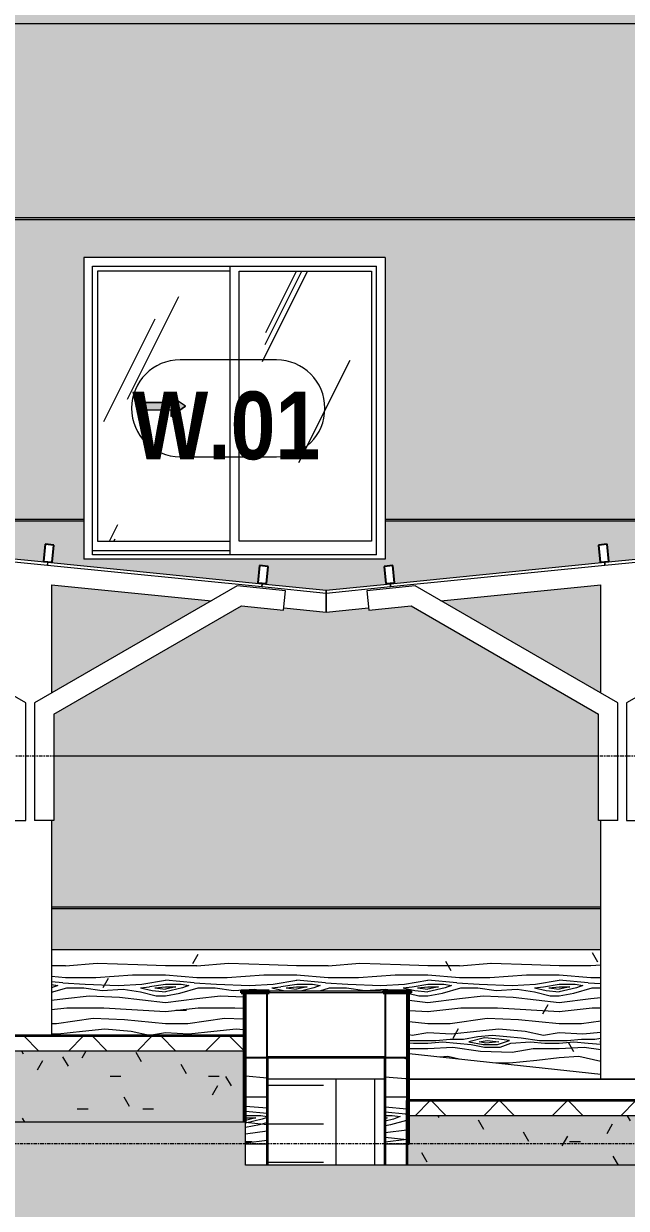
# Model space of a CAD drawing. Header units: millimetres. Extents: x 3451 to 201731, y -8641 to 35300.
# Drawn here: x 57557 to 60354, y 100 to 5600 of the extents above; entities that cross this region are included whole.
import ezdxf

# ---------------------------------------------------------------- set-up
doc = ezdxf.new("R2010")
doc.units = ezdxf.units.MM
doc.linetypes.add('1 NÉT CALL OUT', pattern=[6, 3, -3])
doc.linetypes.add('Centre', pattern=[31.75, 6.35, -4.7625, 15.875, -4.7625])
for name, color, linetype, lineweight in [('A-DETL-GENF', 92, 'Continuous', 9), ('A-DETL-GENF-2', 92, '1 NÉT CALL OUT', 9), ('A-DETL-GENF-3', 9, 'Continuous', 9), ('A-DETL-THIN', 151, 'Continuous', 9), ('A-FLOR', 192, 'Continuous', 9), ('A-FLOR-3', 192, 'Continuous', 35), ('A-FLOR-LEVL-2', 51, 'Centre', 9), ('A-FLOR-MCUT', 51, 'Continuous', 9), ('A-FLOR-PATT-3', 8, 'Continuous', 9), ('A-GLAZ', 151, 'Continuous', 9), ('A-GLAZ-3', 7, '1 NÉT CALL OUT', 9), ('A-GLAZ-CURT', 52, 'Continuous', 9), ('A-GLAZ-CURT-1', 52, 'Continuous', 18), ('A-GLAZ-CWMG', 51, 'Continuous', 9), ('A-GLAZ-CWMG-1', 51, 'Continuous', 25), ('A-GLAZ-IDEN', 152, 'Continuous', 9), ('A-WALL', 113, 'Continuous', 9), ('A-WALL-1', 113, 'Continuous', 25), ('A-WALL-PATT-3', 111, 'Continuous', 5), ('A-WALL-PATT-4', 111, 'Continuous', 9), ('C-PRKG', 70, 'Continuous', 9), ('S-COLS', 52, 'Continuous', 9)]:
    doc.layers.add(name, color=color, linetype=linetype, lineweight=lineweight)
doc.styles.add('Arial_B_2', font='arialbd.ttf', dxfattribs={"width": 0.85, "height": 315})
pattern_1 = [(63.435, (51212.7, 14229.33), (-0.001, 1524), [532.46, -2875.3]), (63.435, (49688.7, 14229.33), (-0.001, 1524), [532.46, -2875.3]), (63.435, (51942.24, 14523.8), (-0.001, 1524), [532.46, -2875.3]), (63.435, (50418.24, 14523.8), (-0.001, 1524), [532.46, -2875.3]), (63.435, (51831.8, 14419.83), (-0.001, 1524), [532.46, -2875.3]), (63.435, (50307.8, 14419.83), (-0.001, 1524), [532.46, -2875.3]), (63.435, (51719.26, 15015.1), (-0.001, 1524), [258.8, -3148.97]), (63.435, (50195.26, 15015.1), (-0.001, 1524), [258.8, -3148.97]), (63.435, (51645.65, 14922.95), (-0.001, 1524), [532.46, -2875.3]), (63.435, (50121.65, 14922.95), (-0.001, 1524), [532.46, -2875.3]), (63.435, (51658.64, 14989.1), (-0.001, 1524), [532.46, -2875.3]), (63.435, (50134.64, 14989.1), (-0.001, 1524), [532.46, -2875.3]), (63.435, (51043.8, 14698.94), (-0.001, 1524), [532.46, -2875.3]), (63.435, (49519.8, 14698.94), (-0.001, 1524), [532.46, -2875.3]), (63.435, (51056.8, 14776.9), (-0.001, 1524), [532.46, -2875.3]), (63.435, (49532.8, 14776.9), (-0.001, 1524), [532.46, -2875.3]), (63.435, (51060.3, 14833.1), (-0.001, 1524), [532.46, -2875.3]), (63.435, (49536.3, 14833.1), (-0.001, 1524), [532.46, -2875.3])]
pattern_2 = [(0, (49422.43, 14125), (609.6, 152.4), [50.292, -406.908, 50.292, -406.908, -2438.4]), (0, (49422.43, 14125), (609.6, 152.4), [-914.4, 50.292, -864.108, 50.292, -406.908, -1066.8]), (0, (49422.43, 14125), (609.6, 152.4), [-2286, 50.292, -254.508, 50.292, -711.708]), (120, (49651.03, 14201.2), (-436.7823, 451.7291), [50.292, -406.908, 50.292, -406.908, -2438.4]), (120, (49651.03, 14201.2), (-436.7823, 451.7291), [-914.4, 50.292, -864.108, 50.292, -406.908, -1066.8]), (120, (49651.03, 14201.2), (-436.7823, 451.7291), [-2286, 50.292, -254.508, 50.292, -711.708]), (240, (49727.23, 14506), (-172.8177, -604.1291), [50.292, -406.908, 50.292, -406.908, -2438.4]), (240, (49727.23, 14506), (-172.8177, -604.1291), [-914.4, 50.292, -864.108, 50.292, -406.908, -1066.8]), (240, (49727.23, 14506), (-172.8177, -604.1291), [-2286, 50.292, -254.508, 50.292, -711.708])]
pattern_3 = [(50, (49422.43, 14125), (273.276, -23.909), [28.575, -314.325]), (355, (49422.43, 14125), (-52.8646, 286.585), [22.86, -251.46]), (100.451, (49445.2, 14123), (220.4138, 262.6745), [24.285, -267.135]), (46.184, (49422.43, 14201.2), (406.6187, -63.0646), [42.862, -471.487]), (96.636, (49456.3, 14195.94), (356.104, 371.1414), [36.428, -400.703]), (351.184, (49422.43, 14201.2), (356.1075, 371.138), [34.29, -377.19]), (21, (49460.53, 14182.15), (227.4212, -153.3982), [28.575, -314.325]), (326, (49460.53, 14182.15), (92.7027, 276.2822), [22.86, -251.46]), (71.451, (49479.48, 14169.37), (320.1254, 122.8816), [24.285, -267.135]), (37.5, (49422.43, 14125), (4.6325, 126.8326), [5.029, -243.383, 5.029, -250.241, -252.413]), (37.5, (49422.43, 14125), (4.6325, 126.8326), [-503.682, 5.029, -247.383]), (7.5, (49422.43, 14125), (100.22916, 150.2711), [5.029, -140.513, 5.029, -237.668, -96.203]), (7.5, (49422.43, 14125), (100.22916, 150.2711), [-388.239, 5.029, -91.173]), (327.5, (49337.46, 14125), (203.38684, -8.5935), [5.029, -90.221, 5.029, -292.151, -394.335]), (327.5, (49337.46, 14125), (203.38684, -8.5935), [-392.43, 5.029, -389.306]), (317.5, (49299.36, 14125), (222.1944, 38.1398), [5.029, -118.796, 5.029, -192.329, -280.035]), (317.5, (49299.36, 14125), (222.1944, 38.1398), [-321.183, 5.029, -275.006])]
pattern_4 = [(45, (49422.43, 14125), (-159.099, 159.099), []), (135, (49422.43, 14125), (-159.099, -159.099), [])]
pattern_5 = [(0, (49422.43, 14125), (1219.2, 304.8), [50.292, -864.108, 50.292, -864.108, -4876.8]), (0, (49422.43, 14125), (1219.2, 304.8), [-1828.8, 50.292, -1778.508, 50.292, -864.108, -2133.6]), (0, (49422.43, 14125), (1219.2, 304.8), [-4572, 50.292, -559.308, 50.292, -1473.708]), (120, (49879.63, 14277.4), (-873.5645, 903.458), [50.29, -864.11, 50.29, -5740.91]), (120, (49879.63, 14277.4), (-873.5645, 903.458), [-964.692, -864.108, 50.292, -1778.508, -3048]), (120, (49879.63, 14277.4), (-873.5645, 903.458), [-3657.6, 50.292, -864.108, 50.292, -2083.308]), (120, (49879.63, 14277.4), (-873.5645, 903.458), [-4622.29, -559.31, 50.29, -1473.71]), (240, (50032.03, 14887), (-345.6355, -1208.258), [50.29, -864.11, 50.29, -5740.91]), (240, (50032.03, 14887), (-345.6355, -1208.258), [-964.692, -864.108, 50.292, -1778.508, -3048]), (240, (50032.03, 14887), (-345.6355, -1208.258), [-3657.6, 50.292, -864.108, 50.292, -2083.308]), (240, (50032.03, 14887), (-345.6355, -1208.258), [-4622.29, -559.31, 50.29, -1473.71])]

# ---------------------------------------------------------------- blocks, each defined once
blk = doc.blocks.new('1_FAMILY RVT - W01-WxH 1400x1400xmm-V2-TKCS_MẶT CẮT C')
at = {"layer": 'A-DETL-GENF-2'}
blk.add_hatch(color=256, dxfattribs=at).paths.add_polyline_path([(58239.8, 3776.5), (58307.5, 3823.9), (58239.8, 3871.4), (58239.8, 3840.9), (58104.3, 3840.9), (58104.3, 3807), (58239.8, 3807)])
at = {"layer": 'A-GLAZ'}
h = blk.add_hatch(dxfattribs=at)
h.set_pattern_fill('FP_2', color=256, style=0, pattern_type=2)
h.set_pattern_definition(pattern_1)
h.paths.add_polyline_path([(58092.1, 3197), (58513.1, 3197), (58513.1, 4450.9), (57898.8, 4450.9), (57898.8, 3197)])
h.paths.add_polyline_path([(58239.8, 3776.5), (58239.8, 3807), (58104.3, 3807), (58104.3, 3840.9), (58239.8, 3840.9), (58239.8, 3871.4), (58307.5, 3823.9), (58283.4, 3807)])
h = blk.add_hatch(dxfattribs=at)
h.set_pattern_fill('FP_2', color=256, style=0, pattern_type=2)
h.set_pattern_definition(pattern_1)
h.paths.add_polyline_path([(58735.1, 3197), (59171.8, 3197), (59171.8, 4450.9), (58557.5, 4450.9), (58557.5, 3197)])
at = {"layer": 'A-DETL-GENF'}
for p, q in [((58239.8, 3871.4), (58239.8, 3840.9)), ((58307.5, 3823.9), (58239.8, 3871.4)), ((58307.5, 3823.9), (58239.8, 3871.4)), ((58239.8, 3871.4), (58239.8, 3840.9)), ((58104.3, 3840.9), (58104.3, 3807)), ((58104.3, 3840.9), (58239.8, 3840.9)), ((58239.8, 3840.9), (58104.3, 3840.9)), ((58104.3, 3840.9), (58104.3, 3807)), ((58104.3, 3807), (58239.8, 3807)), ((58104.3, 3807), (58239.8, 3807)), ((58307.5, 3823.9), (58239.8, 3776.5)), ((58239.8, 3776.5), (58307.5, 3823.9)), ((58239.8, 3807), (58239.8, 3776.5)), ((58239.8, 3807), (58239.8, 3776.5))]:
    blk.add_line(p, q, dxfattribs=at)
at = {"layer": 'A-GLAZ'}
for p, q in [((59235.3, 4514.4), (57835.3, 4514.4)), ((57835.3, 4514.4), (57835.3, 3114.4)), ((59235.3, 4514.4), (59235.3, 3114.4)), ((57876.2, 4473.5), (59194.4, 4473.5)), ((57876.2, 3133.5), (57876.2, 4473.5)), ((58513.1, 4473.5), (58513.1, 3133.5)), ((59194.4, 3133.5), (59194.4, 4473.5)), ((57898.8, 4450.9), (57898.8, 3197)), ((58513.1, 4450.9), (57898.8, 4450.9)), ((58557.5, 3197), (58557.5, 4450.9)), ((58557.5, 4450.9), (59171.8, 4450.9)), ((59171.8, 4450.9), (59171.8, 3197)), ((57898.8, 3197), (58513.1, 3197)), ((59171.8, 3197), (58557.5, 3197)), ((58513.1, 3152.5), (57876.2, 3152.5)), ((58513.1, 3152.5), (57876.2, 3152.5)), ((59235.3, 3114.4), (57835.3, 3114.4)), ((59194.4, 3133.5), (57876.2, 3133.5))]:
    blk.add_line(p, q, dxfattribs=at)
blk = doc.blocks.new('xe oto1 - xe oto-612721-TKCS_MẶT CẮT C')
at = {"layer": 'C-PRKG'}
for p, q in [((54086.3, 900), (53586.3, 900)), ((53586.3, 900), (53686.3, 900)), ((53686.3, 900), (54086.3, 900)), ((53786.3, 900), (58586.3, 900)), ((58586.3, 900), (53786.3, 900)), ((57756.3, 900), (57406.3, 900)), ((57756.3, 900), (57406.3, 900)), ((57636.3, 900), (57536.3, 900)), ((57536.3, 900), (57636.3, 900)), ((57636.3, 900), (57536.3, 900)), ((57536.3, 900), (57636.3, 900)), ((58586.3, 900), (58086.3, 900)), ((58086.3, 900), (58536.3, 900)), ((58536.3, 900), (58586.3, 900))]:
    blk.add_line(p, q, dxfattribs=at)
blk = doc.blocks.new('xe oto1 - xe oto-615462-TKCS_MẶT CẮT C')
at = {"layer": 'C-PRKG'}
for p, q in [((64135.3, 700), (59335.3, 700)), ((59335.3, 700), (64135.3, 700)), ((59335.3, 700), (59835.3, 700)), ((59385.3, 700), (59335.3, 700)), ((64135.3, 700), (59345.3, 700)), ((59345.3, 700), (64135.3, 700)), ((59345.3, 700), (59385.3, 700)), ((59835.3, 700), (59345.3, 700)), ((59385.3, 700), (59835.3, 700)), ((59835.3, 700), (59385.3, 700)), ((60165.3, 700), (60515.3, 700)), ((60165.3, 700), (60515.3, 700)), ((60165.3, 700), (60515.3, 700)), ((60165.3, 700), (60515.3, 700)), ((60285.3, 700), (60385.3, 700)), ((60385.3, 700), (60285.3, 700)), ((60285.3, 700), (60385.3, 700)), ((60385.3, 700), (60285.3, 700)), ((60285.3, 700), (60385.3, 700)), ((60385.3, 700), (60285.3, 700)), ((60285.3, 700), (60385.3, 700)), ((60385.3, 700), (60285.3, 700)), ((63835.3, 700), (64235.3, 700)), ((64335.3, 700), (63835.3, 700)), ((63835.3, 700), (64335.3, 700)), ((64235.3, 700), (63835.3, 700)), ((64235.3, 700), (64335.3, 700)), ((64335.3, 700), (64235.3, 700))]:
    blk.add_line(p, q, dxfattribs=at)
blk = doc.blocks.new('TRỤ ĐỂ XE - TRỤ ĐỂ XE-2599185-TKCS_MẶT CẮT C')
at = {"layer": 'S-COLS'}
for p, q in [((64335.3, 3499.9), (64335.3, 3505.5)), ((64335.3, 3405), (64335.3, 3493.9)), ((62309.2, 3202.4), (64335.3, 3405)), ((62301.3, 3282), (61698.6, 3221.7)), ((62301.3, 3282), (62310.2, 3192.4)), ((61698.6, 3221.7), (60355.3, 2446.2)), ((62310.2, 3192.4), (61726.8, 3134.1)), ((60435.3, 3015), (61530.2, 3124.5)), ((61726.8, 3134.1), (60445.3, 2394.2)), ((59374.6, 2989.3), (59149.9, 2966.9)), ((60315.3, 2446.2), (59374.6, 2989.3)), ((59493.3, 2920.8), (60235.3, 2995)), ((60235.3, 2492.4), (60235.3, 2995)), ((60435.3, 3015), (60435.3, 2492.4)), ((58960.8, 2962.5), (58960.8, 2867.6)), ((59149.9, 2966.9), (59158.9, 2877.3)), ((58960.8, 2867.6), (59157.9, 2887.3)), ((59158.9, 2877.3), (59354.7, 2896.9)), ((59354.7, 2896.9), (60225.3, 2394.2)), ((60315.3, 1900), (60315.3, 2446.2)), ((60355.3, 2446.2), (60355.3, 1900)), ((60225.3, 1900), (60225.3, 2394.2)), ((60445.3, 1900), (60445.3, 2394.2)), ((60315.3, 1900), (60225.3, 1900)), ((60235.3, 700), (60235.3, 1900)), ((60355.3, 1900), (60445.3, 1900)), ((60435.3, 1900), (60435.3, 700)), ((60435.3, 700), (60235.3, 700))]:
    blk.add_line(p, q, dxfattribs=at)
blk = doc.blocks.new('TRỤ ĐỂ XE - TRỤ ĐỂ XE-2599187-TKCS_MẶT CẮT C')
at = {"layer": 'S-COLS'}
for p, q in [((53586.3, 3505.5), (53586.3, 3499.9)), ((53586.3, 3493.9), (53586.3, 3405)), ((53586.3, 3405), (55612.4, 3202.4)), ((55611.4, 3192.4), (55620.4, 3282)), ((56223.1, 3221.7), (55620.4, 3282)), ((56194.8, 3134.1), (55611.4, 3192.4)), ((57566.3, 2446.2), (56223.1, 3221.7)), ((57476.3, 2394.2), (56194.8, 3134.1)), ((56391.5, 3124.5), (57486.3, 3015)), ((57486.3, 2492.4), (57486.3, 3015)), ((58547.1, 2989.3), (57606.3, 2446.2)), ((57686.3, 2995), (57686.3, 2492.4)), ((57686.3, 2995), (58428.4, 2920.8)), ((58771.7, 2966.9), (58547.1, 2989.3)), ((58762.8, 2877.3), (58771.7, 2966.9)), ((58960.8, 2867.6), (58960.8, 2962.5)), ((57696.3, 2394.2), (58567, 2896.9)), ((58567, 2896.9), (58762.8, 2877.3)), ((58763.8, 2887.3), (58960.8, 2867.6)), ((57566.3, 1900), (57566.3, 2446.2)), ((57606.3, 2446.2), (57606.3, 1900)), ((57476.3, 2394.2), (57476.3, 1900)), ((57696.3, 2394.2), (57696.3, 1900)), ((57476.3, 1900), (57566.3, 1900)), ((57486.3, 900), (57486.3, 1900)), ((57696.3, 1900), (57606.3, 1900)), ((57686.3, 1900), (57686.3, 900))]:
    blk.add_line(p, q, dxfattribs=at)
blk = doc.blocks.new('System Panel - Glazed-2599382-TKCS_MẶT CẮT C')
at = {"layer": 'A-GLAZ-CURT-1'}
for p, q in [((59258.8, 2998.4), (58960.2, 2968.5)), ((58961.4, 2956.6), (59259.9, 2986.4)), ((59259.9, 2986.4), (59258.8, 2998.4)), ((58960.2, 2968.5), (58961.4, 2956.6))]:
    blk.add_line(p, q, dxfattribs=at)
blk = doc.blocks.new('System Panel - Glazed-2342062-TKCS_MẶT CẮT C')
at = {"layer": 'A-GLAZ-CURT-1'}
for p, q in [((60253.8, 3097.9), (59258.8, 2998.4)), ((59259.9, 2986.4), (60255, 3085.9)), ((60255, 3085.9), (60253.8, 3097.9)), ((59258.8, 2998.4), (59259.9, 2986.4))]:
    blk.add_line(p, q, dxfattribs=at)
blk = doc.blocks.new('Rectangular Mullion - 40 x 80mm-2340579-TKCS_MẶT CẮT C')
at = {"layer": 'A-GLAZ-CWMG-1'}
for p, q in [((59270.3, 3083.9), (59230.5, 3080)), ((59278.3, 3004.3), (59270.3, 3083.9)), ((59230.5, 3080), (59238.5, 3000.4)), ((59238.5, 3000.4), (59278.3, 3004.3))]:
    blk.add_line(p, q, dxfattribs=at)
blk = doc.blocks.new('Rectangular Mullion - 40 x 80mm-2342299-TKCS_MẶT CẮT C')
at = {"layer": 'A-GLAZ-CWMG-1'}
for p, q in [((58651.4, 3083.9), (58643.4, 3004.3)), ((58691.2, 3080), (58651.4, 3083.9)), ((58683.2, 3000.4), (58691.2, 3080)), ((58643.4, 3004.3), (58683.2, 3000.4))]:
    blk.add_line(p, q, dxfattribs=at)
blk = doc.blocks.new('SSA-WINDOW TAG - 10-2062020-TKCS_MẶT CẮT C')
at = {"layer": 'A-GLAZ-IDEN'}
for p, q in [((47626.5, 10839.4), (47178.9, 10839.4)), ((47178.9, 10389.4), (47626.5, 10389.4))]:
    blk.add_line(p, q, dxfattribs=at)
for centre, start, end in [((47178.9, 10614.4), 90, 270), ((47626.5, 10614.4), 270, 90)]:
    blk.add_arc(centre, 225, start, end, dxfattribs=at)

msp = doc.modelspace()

# ---------------------------------------------------------------- hatches: boundary and pattern name
at = {"layer": 'A-DETL-GENF-3'}
h = msp.add_hatch(dxfattribs=at)
h.set_pattern_fill('FP_30', color=256, style=0, pattern_type=2)
h.set_pattern_definition([(0, (49422.4, 14125), (725.805, 725.805), [725.805, -725.805]), (0, (49422.4, 14397.2), (725.805, 725.805), [725.805, -725.805]), (0, (49422.4, 14669.35), (725.805, 725.805), [725.805, -725.805]), (90, (49513.15, 14760.1), (-725.805, 725.805), [725.805, -725.805]), (90, (49785.3, 14760.1), (-725.805, 725.805), [725.805, -725.805]), (90, (50057.5, 14760.1), (-725.805, 725.805), [725.805, -725.805])])
h.paths.add_polyline_path([(36870.3, -3840.5), (89603.2, -3840.5), (89603.2, -250), (86418.2, -250), (86418.2, -200), (83418.2, -200), (77436.3, 50), (72436.3, 50), (72436.3, 100), (70315, 100), (70315, 300), (58586.3, 300), (58586.3, 500), (47586.3, 500), (44536.9, 600), (44536.9, -2050), (45309.9, -2050), (45309.9, -3550), (45336.9, -3551.5), (45336.9, -3600), (43216.9, -3600), (43216.9, -3550), (43253.9, -3550), (43253.9, -2350), (41686.1, -2350), (41686.1, -3550), (41758.6, -3550), (41758.6, -3600), (38034.6, -3600), (38034.6, -3550), (38086.1, -3550), (38086.1, -2350), (34885.8, -2350), (34885.8, -3550), (34935.8, -3550), (34935.8, -3600), (30836.9, -3600), (30836.9, -3550), (30885.8, -3550), (30885.8, -2350), (28636.9, -2350), (28636.9, -2750), (28436.9, -2750), (28436.9, -2350), (26136.9, -2350), (26136.9, -3550), (26186.9, -3550), (26186.9, -3600), (23596.9, -3600), (23596.9, -3550), (23636.9, -3550), (23636.9, -2750), (23236.9, -2750), (23236.9, 650), (21236.9, 650), (21236.9, 599.7), (10888.2, 199.7), (10888.2, 150), (9888.2, 150), (9888.2, 100), (7288.4, 100), (7288.4, -3840.5), (35584.1, -3840.5)])
at = {"layer": 'A-FLOR-PATT-3'}
h = msp.add_hatch(dxfattribs=at)
h.set_pattern_fill('FP_6', color=256, style=0, pattern_type=2)
h.set_pattern_definition(pattern_4)
h.paths.add_polyline_path([(58586.3, 830), (58586.3, 900), (47586.3, 900), (47586.3, 830), (57449, 830)])
h = msp.add_hatch(dxfattribs=at)
h.set_pattern_fill('FP_3', color=256, style=0, pattern_type=2)
h.set_pattern_definition(pattern_2)
h.paths.add_polyline_path([(58586.3, 500), (58586.3, 830), (47586.3, 830), (47586.3, 500), (57449, 500)])
h = msp.add_hatch(dxfattribs=at)
h.set_pattern_fill('FP_8', color=256, style=0, pattern_type=2)
h.set_pattern_definition(pattern_3)
h.paths.add_polyline_path([(58586.3, 500), (58586.3, 830), (47586.3, 830), (47586.3, 500), (57449, 500)])
h = msp.add_hatch(dxfattribs=at)
h.set_pattern_fill('FP_9', color=256, style=0, pattern_type=2)
h.set_pattern_definition([(0, (49422.43, 14125), (476.25, 476.25), [476.25, -476.25]), (0, (49422.43, 14303.6), (476.25, 476.25), [476.25, -476.25]), (0, (49422.43, 14482.2), (476.25, 476.25), [476.25, -476.25]), (90, (49481.96, 14541.7), (-476.25, 476.25), [476.25, -476.25]), (90, (49660.55, 14541.7), (-476.25, 476.25), [476.25, -476.25]), (90, (49839.15, 14541.7), (-476.25, 476.25), [476.25, -476.25])])
h.paths.add_polyline_path([(59235.3, 300), (59235.3, 700), (58686.3, 700), (58686.3, 300), (58735.1, 300)])
h = msp.add_hatch(dxfattribs=at)
h.set_pattern_fill('FP_6', color=256, style=0, pattern_type=2)
h.set_pattern_definition(pattern_4)
h.paths.add_polyline_path([(71596.8, 530), (73436.3, 530), (73436.3, 600), (59335.3, 600), (59335.3, 530), (70953.8, 530)])
h = msp.add_hatch(dxfattribs=at)
h.set_pattern_fill('FP_3', color=256, style=0, pattern_type=2)
h.set_pattern_definition(pattern_2)
h.paths.add_polyline_path([(73436.3, 200), (73436.3, 530), (59335.3, 530), (59335.3, 300), (70315, 300), (70315, 200), (71596.8, 200)])
h = msp.add_hatch(dxfattribs=at)
h.set_pattern_fill('FP_8', color=256, style=0, pattern_type=2)
h.set_pattern_definition(pattern_3)
h.paths.add_polyline_path([(73436.3, 200), (73436.3, 530), (59335.3, 530), (59335.3, 300), (70315, 300), (70315, 200), (71596.8, 200)])
at = {"layer": 'A-WALL-PATT-3'}
h = msp.add_hatch(color=256, dxfattribs=at)
h.paths.add_polyline_path([(58032.7, 2200), (60225.3, 2200), (60225.3, 2394.2), (59354.7, 2896.9), (59158.9, 2877.3), (59157.9, 2887.3), (58960.8, 2867.5), (58763.8, 2887.3), (58762.8, 2877.3), (58564.8, 2895.6), (57696.3, 2394.2), (57696.3, 2200)])
h.paths.add_polyline_path([(56843.3, 2200), (57476.3, 2200), (57476.3, 2394.2), (56843.3, 2759.7), (56843.3, 2394.2)])
h.paths.add_polyline_path([(57486.3, 2492.4), (57486.3, 3015), (56843.3, 3079.3), (56843.3, 2863.7), (57476.3, 2498.1)])
h.paths.add_polyline_path([(60235.3, 2492.4), (60235.3, 2995), (59493.3, 2920.8), (60225.3, 2498.1)])
h.paths.add_polyline_path([(57686.3, 2492.4), (58428.4, 2920.8), (57686.3, 2995), (57686.3, 2522.3)])
h.paths.add_polyline_path([(58960.8, 2968.6), (60435.3, 3116), (60435.3, 3290), (59235.3, 3290), (59235.3, 3114.4), (57835.3, 3114.4), (57835.3, 3290), (56843.3, 3290), (56843.3, 3180.3), (58960.8, 2968.6)])
h.paths.add_polyline_path([(59238.5, 3000.4), (59230.5, 3080), (59270.3, 3083.9), (59278.3, 3004.3), (59258.8, 3002.4)])
h.paths.add_polyline_path([(58683.2, 3000.4), (58643.4, 3004.3), (58651.4, 3083.9), (58691.2, 3080), (58684.7, 3015)])
h.paths.add_polyline_path([(57688.2, 3099.8), (57648.4, 3103.8), (57656.3, 3183.4), (57696.1, 3179.5), (57689.6, 3114.4)])
h.paths.add_polyline_path([(60233.5, 3099.8), (60225.5, 3179.5), (60265.3, 3183.4), (60273.3, 3103.8), (60253.8, 3101.9)])
h.paths.add_polyline_path([(57835.3, 3300), (57835.3, 4514.4), (59235.3, 4514.4), (59235.3, 3300), (60435.3, 3300), (60435.3, 4690), (56843.3, 4690), (56843.3, 3300), (57486.3, 3300)])
h.paths.add_polyline_path([(60435.3, 4700), (60435.3, 5600), (56843.3, 5600), (56843.3, 4700), (60021.3, 4700)])
for points in [[(60435.3, 4690), (60435.3, 4700), (56839.3, 4700), (56839.3, 4690), (60021.3, 4690)], [(57486.3, 3290), (57835.3, 3290), (57835.3, 3300), (56839.3, 3300), (56839.3, 3290), (57449, 3290)], [(59235.3, 3290), (60435.3, 3290), (60435.3, 3300), (59235.3, 3300)]]:
    msp.add_hatch(color=256, dxfattribs=at).paths.add_polyline_path(points)
h = msp.add_hatch(color=256, dxfattribs=at)
h.paths.add_polyline_path([(58735.1, 1300), (60235.3, 1300), (60235.3, 1490), (57686.3, 1490), (57686.3, 1300), (58586.3, 1300)])
h.paths.add_polyline_path([(57449, 1300), (57486.3, 1300), (57486.3, 1490), (56843.3, 1490), (56843.3, 1300)])
h.paths.add_polyline_path([(61447, 1300), (61501.9, 1300), (61501.9, 1490), (60435.3, 1490), (60435.3, 1300), (61307.5, 1300)])
h.paths.add_polyline_path([(60021.3, 1500), (60235.3, 1500), (60235.3, 1900), (60225.3, 1900), (60225.3, 2200), (57696.3, 2200), (57696.3, 1900), (57686.3, 1900), (57686.3, 1500), (58735.1, 1500)])
h.paths.add_polyline_path([(60435.3, 1500), (61501.9, 1500), (61501.9, 2200), (60445.3, 2200), (60445.3, 1900), (60435.3, 1900), (60435.3, 1659.9)])
h.paths.add_polyline_path([(56843.3, 1500), (57486.3, 1500), (57486.3, 1900), (57476.3, 1900), (57476.3, 2200), (56843.3, 2198.5), (56843.3, 1600), (56839.3, 1600), (56839.3, 1590), (56843.3, 1590)])
h = msp.add_hatch(color=256, dxfattribs=at)
h.paths.add_polyline_path([(61501.9, 1490), (61501.9, 1500), (60435.3, 1500), (60435.3, 1490), (61307.5, 1490)])
h.paths.add_polyline_path([(56843.3, 1490), (57486.3, 1490), (57486.3, 1500), (56843.3, 1500)])
h.paths.add_polyline_path([(60235.3, 1490), (60235.3, 1500), (57686.3, 1500), (57686.3, 1490), (60021.3, 1490)])
at = {"layer": 'A-WALL-PATT-4'}
h = msp.add_hatch(color=256, dxfattribs=at)
h.paths.add_polyline_path([(58735.1, 5600), (60434.9, 5600), (60434.9, 9000), (56845.3, 9000), (56845.3, 5600), (57449, 5600)])
h.paths.add_polyline_path([(57876.2, 6514.4), (57835.3, 6514.4), (57835.3, 7914.4), (59235.3, 7914.4), (59235.3, 6514.4), (58735.1, 6514.4)])
h = msp.add_hatch(dxfattribs=at)
h.set_pattern_fill('FP_7', color=256, style=0, pattern_type=2)
h.set_pattern_definition(pattern_5)
h.paths.add_polyline_path([(61258.6, 613.8), (61258.6, 1300), (60435.3, 1300), (60435.3, 702), (60453.8, 700)])
h.paths.add_polyline_path([(60235.3, 723.4), (60235.3, 1300), (57686.3, 1300), (57686.3, 900), (58576.3, 901.7), (58576.3, 1100), (58566.3, 1100), (58566.3, 1110), (59355.3, 1110), (59355.3, 1100), (59345.3, 1100), (59345.3, 818.7), (59520.1, 800)])
h.paths.add_polyline_path([(56286.3, 900), (57486.3, 900), (57486.3, 1300), (56286.3, 1300), (56286.3, 955.6)])
h = msp.add_hatch(dxfattribs=at)
h.set_pattern_fill('FP_20', color=256, style=0, pattern_type=2)
h.set_pattern_definition([(349.695, (61447.56, 869.39), (3657.5982, -609.61005), [68.155, -6747.38]), (0, (61514.6, 857.2), (609.6, 609.6), [67.056, -542.544]), (18.435, (61581.67, 857.2), (1219.199, 609.6016), [57.83, -1869.893]), (172.875, (61636.535, 875.49), (4267.1994, -609.5991), [49.148, -4865.604]), (174.806, (61587.767, 881.584), (6096.00395, -609.5547), [67.333, -6665.92]), (194.036, (61520.71, 887.68), (-1828.8022, -609.5924), [75.403, -2438.04]), (9.462, (61496.33, 869.39), (3048.005, 609.5835), [37.08, -3670.97]), (353.66, (61532.9, 875.49), (-4876.8008, 609.5835), [55.202, -5464.96]), (185.711, (61587.77, 869.39), (-5486.3951, -609.63944), [61.264, -6065.14]), (168.69, (61526.81, 863.3), (2438.4, -609.6026), [31.084, -3077.28]), (354.806, (61392.695, 863.296), (-6096.00395, 609.5547), [67.333, -6665.92]), (348.69, (61459.75, 857.2), (-2438.4, 609.6026), [62.167, -3046.194]), (0, (61520.7, 845), (609.6, 609.6), [73.15, -536.45]), (20.556, (61593.86, 845.01), (3048.0001, 1219.197), [52.084, -5156.34]), (3.814, (61642.63, 863.296), (8534.40115, 609.5889), [91.643, -9072.654]), (354.806, (61734.07, 869.39), (-6096.00395, 609.5547), [67.333, -6665.92]), (0, (61801.1, 863.3), (609.6, 609.6), [67.056, -542.544]), (5.194, (61258.583, 863.296), (6096.00395, 609.5547), [67.333, -6665.92]), (354.806, (61325.64, 869.39), (-6096.00395, 609.5547), [67.333, -6665.92]), (0, (61258.6, 875.5), (609.6, 609.6), [36.576, -573.024]), (5.194, (61295.16, 875.49), (6096.00395, 609.5547), [67.333, -6665.92]), (0, (61362.2, 881.6), (609.6, 609.6), [60.96, -548.64]), (10.305, (61423.175, 881.584), (-3657.5982, -609.61005), [68.155, -6747.38]), (5.194, (61490.23, 893.776), (6096.00395, 609.5547), [67.333, -6665.92]), (354.806, (61557.287, 899.87), (-6096.00395, 609.5547), [67.333, -6665.92]), (354.806, (61624.343, 893.776), (-6096.00395, 609.5547), [67.333, -6665.92]), (351.87, (61691.4, 887.68), (-3657.6004, 609.5929), [86.21, -4224.312]), (0, (61776.74, 875.5), (609.6, 609.6), [91.44, -518.16]), (347.471, (61752.36, 509.73), (3047.9989, -609.61085), [56.202, -5564.033]), (354.289, (61807.22, 497.536), (-5486.3951, 609.63944), [61.264, -6065.14]), (8.13, (61752.36, 509.73), (3657.6004, 609.5929), [43.105, -4267.418]), (9.462, (61795.03, 515.82), (3048.005, 609.5835), [74.16, -3633.89]), (0, (61258.6, 528), (609.6, 609.6), [73.15, -536.45]), (350.538, (61331.74, 528.02), (-3048.005, 609.5835), [37.08, -3670.97]), (201.801, (61368.31, 521.92), (1828.8045, 609.5868), [32.83, -3249.97]), (192.995, (61337.83, 509.73), (5486.39314, 1219.23746), [81.33, -8051.747]), (352.875, (61819.415, 509.73), (-4267.1994, 609.5991), [49.148, -4865.604]), (7.125, (61819.415, 509.73), (4267.1994, 609.5991), [49.148, -4865.604]), (0, (61258.6, 515.8), (609.6, 609.6), [48.77, -560.83]), (194.036, (61307.35, 515.82), (-1828.802, -609.5924), [50.27, -2463.177]), (356.633, (61392.695, 534.112), (-9753.59439, 609.69188), [103.81, -10277.302]), (357.709, (61496.327, 528.016), (-14630.39665, 609.69909), [152.522, -15099.665]), (3.18, (61648.727, 521.92), (10363.1983, 609.6312), [109.897, -10879.823]), (9.462, (61758.46, 528.02), (3048.005, 609.5835), [111.24, -3596.81]), (10.305, (61258.583, 473.15), (-3657.5982, -609.61005), [68.155, -6747.38]), (15.945, (61325.64, 485.34), (-2438.4042, -609.5832), [88.76, -4349.196]), (0, (61411, 509.7), (609.6, 609.6), [79.25, -530.35]), (351.87, (61490.23, 509.73), (-3657.6004, 609.5929), [86.21, -4224.312]), (3.576, (61575.575, 497.536), (9144.00297, 609.5468), [97.726, -9674.906]), (351.254, (61673.11, 503.63), (4267.20096, -609.58783), [80.18, -7937.856]), (345.964, (61752.36, 491.44), (-1828.8022, 609.5924), [75.403, -2438.04]), (0, (61825.5, 473.15), (609.6, 609.6), [42.67, -566.93]), (174.806, (61392.695, 534.11), (6096.00395, -609.5547), [134.665, -6598.587]), (355.236, (61258.583, 570.69), (-6705.59647, 609.64143), [146.81, -7193.745]), (0, (61404.9, 558.5), (609.6, 609.6), [140.21, -469.39]), (4.086, (61545.095, 558.496), (7924.79503, 609.65274), [171.123, -8385.02]), (0, (61715.8, 570.7), (609.6, 609.6), [152.4, -457.2]), (7.125, (61258.58, 442.67), (4267.1994, 609.5991), [147.443, -4767.31]), (6.34, (61404.89, 460.96), (4876.8008, 609.5835), [110.403, -5409.758]), (357.51, (61514.615, 473.152), (-13411.19697, 609.70439), [140.34, -13893.706]), (353.48, (61654.823, 467.056), (-15849.59217, 1828.85517), [214.749, -21260.135]), (3.013, (61258.583, 838.912), (10972.79715, 609.6408), [115.984, -11482.446]), (351.87, (61374.41, 845.01), (-3657.6004, 609.5929), [129.316, -4181.208]), (357.614, (61502.423, 826.72), (-14020.79943, 609.61372), [146.431, -14496.664]), (10.62, (61648.727, 820.624), (-6705.59246, -1219.23973), [99.236, -9824.334]), (0, (61746.26, 838.9), (609.6, 609.6), [121.92, -487.68]), (356.82, (61258.583, 912.064), (-10363.1983, 609.6312), [109.897, -10879.823]), (6.009, (61368.31, 905.968), (-6095.999, -609.59918), [116.464, -11529.93]), (6.71, (61484.135, 918.16), (-5486.39734, -609.61573), [104.346, -10330.325]), (354.289, (61587.77, 930.35), (-5486.3951, 609.63944), [122.528, -6003.877]), (347.905, (61709.687, 918.16), (-5486.39487, 1219.22295), [87.28, -8640.862]), (9.462, (61795.03, 899.87), (3048.005, 609.5835), [74.16, -3633.89]), (3.814, (61258.583, 796.24), (8534.40115, 609.5889), [91.643, -9072.654]), (347.196, (61350.023, 802.336), (-7924.80896, 1828.76326), [137.532, -13615.67]), (0, (61484.14, 771.86), (609.6, 609.6), [152.4, -457.2]), (5.44, (61636.535, 771.856), (-6705.60249, -609.56085), [128.595, -12730.932]), (6.71, (61764.55, 784.048), (-5486.39734, -609.61573), [104.346, -10330.325]), (0, (61258.6, 954.74), (609.6, 609.6), [103.63, -505.97]), (8.13, (61362.215, 954.74), (3657.6004, 609.5929), [172.42, -4138.102]), (357.614, (61532.903, 979.12), (-14020.79943, 609.61372), [146.431, -14496.664]), (354.472, (61679.207, 973.024), (12801.59101, -1219.3029), [189.859, -18796.025]), (6.843, (61258.583, 400), (-10363.19504, -1219.24128), [153.494, -15195.842]), (0, (61411, 418.3), (609.6, 609.6), [170.69, -438.91]), (356.348, (61581.671, 418.288), (-18897.604963, 1219.126665), [287.095, -28422.422]), (0, (61258.6, 613.36), (609.6, 609.6), [146.304, -463.296]), (4.764, (61404.887, 613.36), (6705.59647, 609.64143), [146.81, -7193.745]), (358.152, (61551.191, 625.552), (-18287.99624, 609.72412), [189.074, -18718.355]), (357.274, (61740.167, 619.456), (-12192.00424, 609.53415), [128.16, -12687.945]), (354.806, (61258.583, 710.896), (-6096.00395, 609.5547), [134.665, -6598.587]), (0, (61392.7, 698.7), (609.6, 609.6), [195.07, -414.53]), (1.909, (61587.767, 698.704), (17678.40105, 609.55323), [182.982, -18115.176]), (3.576, (61770.647, 704.8), (9144.00297, 609.5468), [97.726, -9674.906])])
h.paths.add_polyline_path([(61258.6, 613.8), (61258.6, 1300), (60435.3, 1300), (60435.3, 702), (60453.8, 700)])
h.paths.add_polyline_path([(60235.3, 723.4), (60235.3, 1300), (57686.3, 1300), (57686.3, 900), (58576.3, 901.7), (58576.3, 1100), (58566.3, 1100), (58566.3, 1110), (59355.3, 1110), (59355.3, 1100), (59345.3, 1100), (59345.3, 818.7), (59520.1, 800)])
h.paths.add_polyline_path([(56286.3, 900), (57486.3, 900), (57486.3, 1300), (56286.3, 1300), (56286.3, 955.6)])
h = msp.add_hatch(dxfattribs=at)
h.set_pattern_fill('FP_3', color=256, style=0, pattern_type=2)
h.set_pattern_definition(pattern_2)
h.paths.add_polyline_path([(58586.3, 500), (58586.3, 1100), (58576.3, 1100), (58576.3, 500)])
h = msp.add_hatch(dxfattribs=at)
h.set_pattern_fill('FP_3', color=256, style=0, pattern_type=2)
h.set_pattern_definition(pattern_2)
h.paths.add_polyline_path([(59335.3, 400), (59345.3, 400), (59345.3, 1100), (59335.3, 1100), (59335.3, 955.6)])
h = msp.add_hatch(dxfattribs=at)
h.set_pattern_fill('FP_7', color=256, style=0, pattern_type=2)
h.set_pattern_definition(pattern_5)
h.paths.add_polyline_path([(59335.3, 400), (59335.3, 800), (59235.3, 800), (59235.3, 400)])
h.paths.add_polyline_path([(58586.3, 400), (58686.3, 400), (58686.3, 800), (58586.3, 800), (58586.3, 500)])
h = msp.add_hatch(dxfattribs=at)
h.set_pattern_fill('FP_28', color=256, style=0, pattern_type=2)
h.set_pattern_definition([(349.695, (58770.313, 869.39), (3657.598, -609.61), [68.155, -6747.38]), (0, (58837.37, 857.2), (609.6, 609.6), [67.06, -542.54]), (18.435, (58904.43, 857.2), (1219.2, 609.6), [57.83, -1869.9]), (172.875, (58959.29, 875.49), (4267.199, -609.599), [49.15, -4865.604]), (174.806, (58910.52, 881.584), (6096.004, -609.5547), [67.333, -6665.92]), (194.036, (58843.46, 887.68), (-1828.802, -609.592), [75.4, -2438.04]), (9.462, (58819.08, 869.39), (3048.005, 609.584), [37.08, -3670.97]), (353.66, (58855.66, 875.49), (-4876.801, 609.5835), [55.2, -5464.96]), (185.711, (58910.52, 869.39), (-5486.395, -609.6394), [61.264, -6065.14]), (168.69, (58849.56, 863.3), (2438.4, -609.603), [31.08, -3077.28]), (354.806, (58715.45, 863.296), (-6096.004, 609.5547), [67.333, -6665.92]), (348.69, (58782.5, 857.2), (-2438.4, 609.603), [62.17, -3046.19]), (0, (58843.46, 845), (609.6, 609.6), [73.15, -536.45]), (20.556, (58916.62, 845.01), (3048, 1219.197), [52.084, -5156.34]), (3.814, (58965.385, 863.296), (8534.4012, 609.589), [91.643, -9072.654]), (354.806, (59056.825, 869.39), (-6096.004, 609.5547), [67.333, -6665.92]), (0, (59123.9, 863.3), (609.6, 609.6), [67.06, -542.54]), (5.194, (58581.337, 863.296), (6096.004, 609.5547), [67.333, -6665.92]), (354.806, (58648.393, 869.39), (-6096.004, 609.5547), [67.333, -6665.92]), (0, (58581.34, 875.5), (609.6, 609.6), [36.58, -573.02]), (5.194, (58617.913, 875.49), (6096.004, 609.5547), [67.333, -6665.92]), (0, (58684.97, 881.6), (609.6, 609.6), [60.96, -548.64]), (10.305, (58745.93, 881.584), (-3657.598, -609.61), [68.155, -6747.38]), (5.194, (58812.985, 893.776), (6096.004, 609.5547), [67.333, -6665.92]), (354.806, (58880.04, 899.87), (-6096.004, 609.5547), [67.333, -6665.92]), (354.806, (58947.097, 893.776), (-6096.004, 609.5547), [67.333, -6665.92]), (351.87, (59014.15, 887.68), (-3657.6, 609.593), [86.21, -4224.31]), (0, (59099.5, 875.5), (609.6, 609.6), [91.44, -518.16]), (347.471, (59075.11, 509.73), (3047.999, -609.611), [56.2, -5564.03]), (354.289, (59129.98, 497.536), (-5486.395, 609.6394), [61.264, -6065.14]), (8.13, (59075.11, 509.73), (3657.6, 609.593), [43.105, -4267.42]), (9.462, (59117.79, 515.82), (3048.005, 609.584), [74.16, -3633.89]), (0, (58581.34, 528), (609.6, 609.6), [73.15, -536.45]), (350.538, (58654.49, 528.02), (-3048.005, 609.584), [37.08, -3670.97]), (201.801, (58691.07, 521.92), (1828.804, 609.587), [32.83, -3249.97]), (192.995, (58660.585, 509.73), (5486.393, 1219.2375), [81.33, -8051.747]), (352.875, (59142.17, 509.73), (-4267.199, 609.599), [49.15, -4865.604]), (7.125, (59142.17, 509.73), (4267.199, 609.599), [49.15, -4865.604]), (0, (58581.34, 515.8), (609.6, 609.6), [48.77, -560.83]), (194.036, (58630.1, 515.82), (-1828.802, -609.592), [50.27, -2463.18]), (356.633, (58715.45, 534.112), (-9753.5944, 609.6919), [103.81, -10277.302]), (357.709, (58819.08, 528.016), (-14630.3966, 609.6991), [152.522, -15099.665]), (3.18, (58971.48, 521.92), (10363.1983, 609.6312), [109.897, -10879.823]), (9.462, (59081.21, 528.02), (3048.005, 609.584), [111.24, -3596.81]), (10.305, (58581.337, 473.15), (-3657.598, -609.61), [68.155, -6747.38]), (15.945, (58648.39, 485.34), (-2438.404, -609.583), [88.76, -4349.196]), (0, (58733.74, 509.7), (609.6, 609.6), [79.25, -530.35]), (351.87, (58812.985, 509.73), (-3657.6, 609.593), [86.21, -4224.31]), (3.576, (58898.33, 497.536), (9144.003, 609.5468), [97.726, -9674.906]), (351.254, (58995.865, 503.63), (4267.201, -609.588), [80.18, -7937.856]), (345.964, (59075.11, 491.44), (-1828.802, 609.592), [75.4, -2438.04]), (0, (59148.26, 473.15), (609.6, 609.6), [42.67, -566.93]), (174.806, (58715.45, 534.11), (6096.004, -609.5547), [134.665, -6598.587]), (355.236, (58581.337, 570.69), (-6705.5965, 609.6414), [146.81, -7193.745]), (0, (58727.64, 558.5), (609.6, 609.6), [140.2, -469.4]), (4.086, (58867.85, 558.496), (7924.795, 609.6527), [171.123, -8385.02]), (0, (59038.54, 570.7), (609.6, 609.6), [152.4, -457.2]), (7.125, (58581.34, 442.67), (4267.1994, 609.599), [147.44, -4767.31]), (6.34, (58727.64, 460.96), (4876.801, 609.5835), [110.403, -5409.76]), (357.51, (58837.37, 473.152), (-13411.197, 609.7044), [140.34, -13893.706]), (353.48, (58977.577, 467.056), (-15849.59217, 1828.8552), [214.749, -21260.135]), (3.013, (58581.337, 838.912), (10972.7972, 609.6408), [115.984, -11482.446]), (351.87, (58697.16, 845.01), (-3657.6, 609.593), [129.316, -4181.21]), (357.614, (58825.177, 826.72), (-14020.7994, 609.6137), [146.43, -14496.664]), (10.62, (58971.48, 820.624), (-6705.5925, -1219.2397), [99.236, -9824.334]), (0, (59069, 838.9), (609.6, 609.6), [121.92, -487.68]), (356.82, (58581.337, 912.064), (-10363.1983, 609.6312), [109.897, -10879.823]), (6.009, (58691.065, 905.968), (-6095.999, -609.5992), [116.464, -11529.93]), (6.71, (58806.89, 918.16), (-5486.3973, -609.6157), [104.346, -10330.325]), (354.289, (58910.52, 930.35), (-5486.395, 609.6394), [122.53, -6003.877]), (347.905, (59032.44, 918.16), (-5486.3949, 1219.223), [87.28, -8640.862]), (9.462, (59117.79, 899.87), (3048.005, 609.584), [74.16, -3633.89]), (3.814, (58581.337, 796.24), (8534.4012, 609.5889), [91.643, -9072.654]), (347.196, (58672.777, 802.336), (-7924.809, 1828.7633), [137.532, -13615.67]), (0, (58806.9, 771.86), (609.6, 609.6), [152.4, -457.2]), (5.44, (58959.29, 771.856), (-6705.6025, -609.5609), [128.595, -12730.932]), (6.71, (59087.305, 784.048), (-5486.3973, -609.6157), [104.346, -10330.325]), (0, (58581.34, 954.74), (609.6, 609.6), [103.63, -505.97]), (8.13, (58684.97, 954.74), (3657.6, 609.593), [172.42, -4138.1]), (357.614, (58855.657, 979.12), (-14020.7994, 609.6137), [146.43, -14496.664]), (354.472, (59001.961, 973.024), (12801.591, -1219.3029), [189.859, -18796.025]), (6.843, (58581.337, 400), (-10363.19504, -1219.2413), [153.494, -15195.842]), (0, (58733.74, 418.3), (609.6, 609.6), [170.7, -438.9]), (356.348, (58904.425, 418.288), (-18897.60496, 1219.12666), [287.095, -28422.422]), (0, (58581.34, 613.36), (609.6, 609.6), [146.3, -463.3]), (4.764, (58727.64, 613.36), (6705.5965, 609.6414), [146.81, -7193.745]), (358.152, (58873.945, 625.552), (-18287.99624, 609.7241), [189.074, -18718.355]), (357.274, (59062.92, 619.456), (-12192.0042, 609.5342), [128.16, -12687.945]), (354.806, (58581.337, 710.896), (-6096.004, 609.5547), [134.665, -6598.587]), (0, (58715.45, 698.7), (609.6, 609.6), [195.07, -414.53]), (1.909, (58910.52, 698.704), (17678.40105, 609.5532), [182.982, -18115.176]), (3.576, (59093.4, 704.8), (9144.003, 609.5468), [97.726, -9674.906])])
h.paths.add_polyline_path([(59335.3, 400), (59335.3, 800), (59235.3, 800), (59235.3, 400)])
h.paths.add_polyline_path([(58586.3, 400), (58686.3, 400), (58686.3, 800), (58586.3, 800), (58586.3, 500)])

# ---------------------------------------------------------------- linework, layer by layer
at = {"layer": 'A-DETL-THIN'}
for p, q in [((58586.3, 500), (47586.3, 500)), ((58586.3, 300), (58586.3, 500)), ((70315, 300), (58586.3, 300))]:
    msp.add_line(p, q, dxfattribs=at)
at = {"layer": 'A-FLOR'}
for p, q in [((58696.3, 1110), (59225.3, 1110)), ((59225.3, 1100), (58696.3, 1100)), ((59345.3, 818.7), (60235.3, 723.4)), ((58686.3, 487), (58586.3, 497.7)), ((59335.3, 417.5), (59235.3, 428.2))]:
    msp.add_line(p, q, dxfattribs=at)
at = {"layer": 'A-FLOR-3'}
for p, q in [((58696.3, 1110), (58566.3, 1110)), ((58566.3, 1110), (58566.3, 1100)), ((58566.3, 1100), (58696.3, 1100)), ((58696.3, 1100), (58696.3, 1110)), ((59355.3, 1110), (59225.3, 1110)), ((59225.3, 1110), (59225.3, 1100)), ((59225.3, 1100), (59355.3, 1100)), ((59355.3, 1100), (59355.3, 1110)), ((58586.3, 900), (47586.3, 900)), ((58586.3, 500), (58586.3, 900)), ((59235.3, 800), (58686.3, 800)), ((58686.3, 800), (58686.3, 300)), ((59235.3, 300), (59235.3, 800)), ((73436.3, 600), (59335.3, 600)), ((59335.3, 600), (59335.3, 300))]:
    msp.add_line(p, q, dxfattribs=at)
at = {"layer": 'A-FLOR-LEVL-2'}
for p, q in [((3450.8, 2200), (93442.9, 2200)), ((93442.9, 400), (3450.8, 400))]:
    msp.add_line(p, q, dxfattribs=at)
at = {"layer": 'A-FLOR-MCUT'}
for p, q in [((58586.3, 830), (47586.3, 830)), ((59235.3, 700), (58686.3, 700)), ((73436.3, 530), (59335.3, 530))]:
    msp.add_line(p, q, dxfattribs=at)
at = {"layer": 'A-WALL'}
for p, q in [((60435.3, 5600), (53301.9, 5600)), ((56625.2, 4700), (60435.3, 4700)), ((60435.3, 4690), (56625.2, 4690)), ((56625.2, 3300), (57835.3, 3300)), ((59235.3, 3300), (60435.3, 3300)), ((57835.3, 3290), (56625.2, 3290)), ((60435.3, 3290), (59235.3, 3290)), ((57696.3, 2200), (60225.3, 2200)), ((57686.3, 1500), (60235.3, 1500)), ((60235.3, 1490), (57686.3, 1490)), ((60235.3, 1300), (57686.3, 1300)), ((58586.3, 400), (58686.3, 400)), ((59235.3, 400), (59335.3, 400))]:
    msp.add_line(p, q, dxfattribs=at)
at = {"layer": 'A-WALL-1'}
for p, q in [((58576.3, 1100), (58576.3, 500)), ((58586.3, 1100), (58586.3, 900)), ((58686.3, 800), (58686.3, 1100)), ((59235.3, 1100), (59235.3, 800)), ((59335.3, 1100), (59335.3, 600)), ((59345.3, 400), (59345.3, 1100)), ((58586.3, 800), (58686.3, 800)), ((59235.3, 800), (59335.3, 800)), ((59335.3, 400), (59345.3, 400))]:
    msp.add_line(p, q, dxfattribs=at)

# ---------------------------------------------------------------- block references
at = {"layer": 'A-GLAZ-3'}
msp.add_blockref('1_FAMILY RVT - W01-WxH 1400x1400xmm-V2-TKCS_MẶT CẮT C', (0, 0), dxfattribs=at)
at = {"layer": 'A-GLAZ-CURT', "rotation": 168.5800000000002}
for name, p in [('System Panel - Glazed-2342062-TKCS_MẶT CẮT C', (116345.9, -5708.3)), ('System Panel - Glazed-2342062-TKCS_MẶT CẮT C', (117340.9, -5807.8)), ('System Panel - Glazed-2599382-TKCS_MẶT CẮT C', (117340.9, -5807.8))]:
    msp.add_blockref(name, p, dxfattribs=at)
at = {"layer": 'A-GLAZ-CURT'}
for name, p in [('System Panel - Glazed-2342062-TKCS_MẶT CẮT C', (995, 99.5)), ('System Panel - Glazed-2342062-TKCS_MẶT CẮT C', (0, 0)), ('System Panel - Glazed-2599382-TKCS_MẶT CẮT C', (0, 0))]:
    msp.add_blockref(name, p, dxfattribs=at)
at = {"layer": 'A-GLAZ-CWMG'}
for name, p in [('Rectangular Mullion - 40 x 80mm-2342299-TKCS_MẶT CẮT C', (-995, 99.5)), ('Rectangular Mullion - 40 x 80mm-2340579-TKCS_MẶT CẮT C', (995, 99.5)), ('Rectangular Mullion - 40 x 80mm-2342299-TKCS_MẶT CẮT C', (0, 0)), ('Rectangular Mullion - 40 x 80mm-2340579-TKCS_MẶT CẮT C', (0, 0))]:
    msp.add_blockref(name, p, dxfattribs=at)
at = {"layer": 'A-GLAZ-IDEN'}
msp.add_blockref('SSA-WINDOW TAG - 10-2062020-TKCS_MẶT CẮT C', (11103.3, -6800), dxfattribs=at)
at = {"layer": 'C-PRKG'}
for name in ['xe oto1 - xe oto-612721-TKCS_MẶT CẮT C', 'xe oto1 - xe oto-615462-TKCS_MẶT CẮT C']:
    msp.add_blockref(name, (0, 0), dxfattribs=at)
at = {"layer": 'S-COLS'}
for name in ['TRỤ ĐỂ XE - TRỤ ĐỂ XE-2599187-TKCS_MẶT CẮT C', 'TRỤ ĐỂ XE - TRỤ ĐỂ XE-2599185-TKCS_MẶT CẮT C']:
    msp.add_blockref(name, (0, 0), dxfattribs=at)

# ---------------------------------------------------------------- texts
at = {"layer": 'A-GLAZ-IDEN', "insert": (58496.7, 3732.5), "char_height": 315, "width": 902.7, "attachment_point": 5, "line_spacing_factor": 0.936439, "style": 'Arial_B_2'}
msp.add_mtext('\\pt6.3756,12.7512,19.12365,25.49925,31.87485,38.25045,44.62605,50.9985,57.3741,63.7497,70.1253,76.5009,82.8765,89.24895,95.62455,102.00015,108.37575,114.75135,121.1238,127.4994,133.875,140.2506,146.6262,152.99865,159.37425,165.74985,172.12545,178.50105,184.8735,191.2491,197.6247,204.0003;W.01', dxfattribs=at)

doc.saveas('drawing.dxf')
